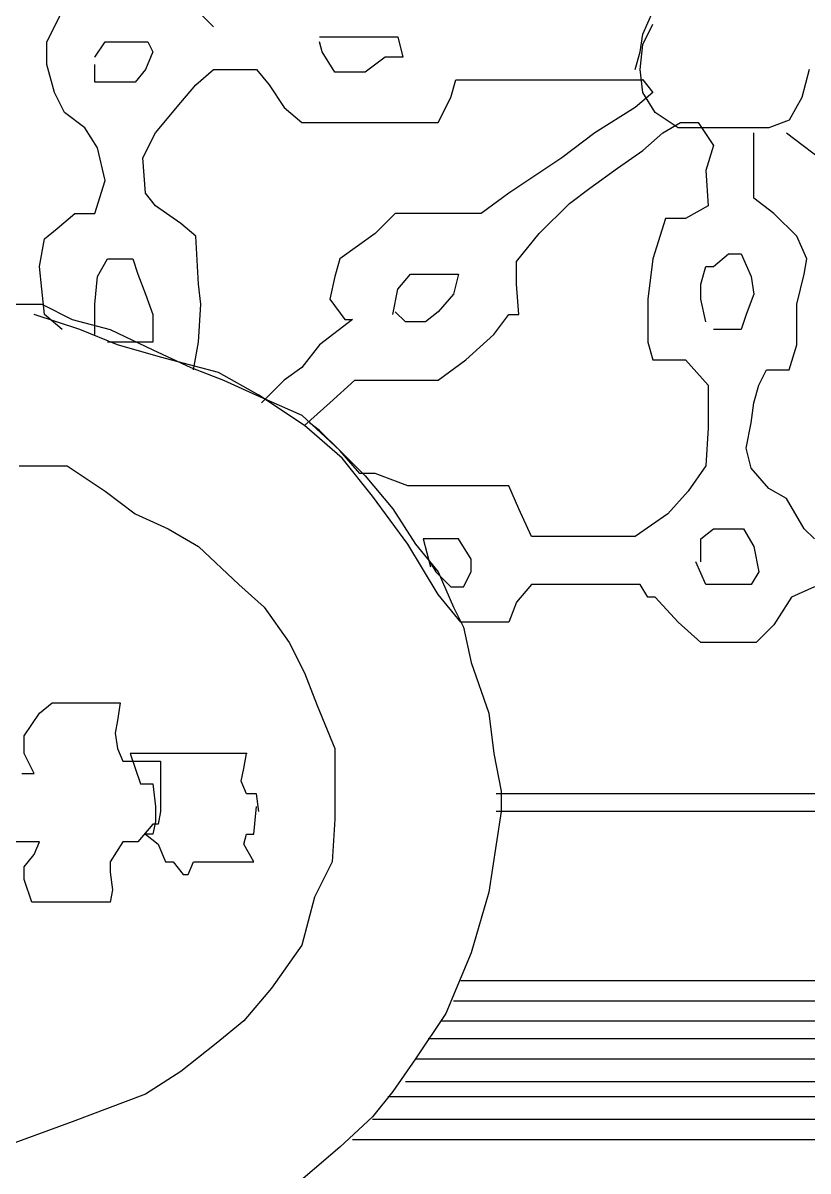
# Model space of a CAD drawing. Extents: x 730854 to 731444, y 4378581 to 4379608.
# Drawn here: x 730892.665 to 730895.775, y 4379440.705 to 4379445.255 of the extents above; entities that cross this region are included whole.
import ezdxf

# ---------------------------------------------------------------- set-up
doc = ezdxf.new("R2010")
doc.units = 0
doc.layers.get('0').update_dxf_attribs({"linetype": 'CONTINUOUS'})

msp = doc.modelspace()

# ---------------------------------------------------------------- linework, layer by layer
at = {"color": 0, "linetype": 'CONTINUOUS'}
for p, q in [((730892.76, 4379445.18), (730892.82, 4379445.3)), ((730892.76, 4379445.18), (730892.82, 4379445.3)), ((730893.42, 4379445.24), (730893.33, 4379445.33)), ((730893.42, 4379445.24), (730893.33, 4379445.33)), ((730895.12, 4379445.21), (730895.16, 4379445.3)), ((730895.12, 4379445.21), (730895.16, 4379445.3)), ((730895.11, 4379445.14), (730895.12, 4379445.21)), ((730895.11, 4379445.14), (730895.12, 4379445.21)), ((730895.12, 4379445.17), (730895.16, 4379445.25)), ((730895.12, 4379445.17), (730895.16, 4379445.25)), ((730892.76, 4379445.09), (730892.76, 4379445.18)), ((730892.76, 4379445.09), (730892.76, 4379445.18)), ((730892.95, 4379445.12), (730892.99, 4379445.18)), ((730892.95, 4379445.12), (730892.99, 4379445.18)), ((730892.99, 4379445.18), (730893.05, 4379445.18)), ((730892.99, 4379445.18), (730893.05, 4379445.18)), ((730893.05, 4379445.18), (730893.11, 4379445.18)), ((730893.05, 4379445.18), (730893.11, 4379445.18)), ((730893.11, 4379445.18), (730893.16, 4379445.18)), ((730893.11, 4379445.18), (730893.16, 4379445.18)), ((730893.16, 4379445.18), (730893.18, 4379445.14)), ((730893.16, 4379445.18), (730893.18, 4379445.14)), ((730893.84, 4379445.2), (730893.9, 4379445.2)), ((730893.84, 4379445.2), (730893.9, 4379445.2)), ((730893.85, 4379445.14), (730893.84, 4379445.18)), ((730893.85, 4379445.14), (730893.84, 4379445.18)), ((730893.9, 4379445.2), (730894, 4379445.2)), ((730893.9, 4379445.2), (730894, 4379445.2)), ((730894, 4379445.2), (730894.08, 4379445.2)), ((730894, 4379445.2), (730894.08, 4379445.2)), ((730894.08, 4379445.2), (730894.15, 4379445.2)), ((730894.08, 4379445.2), (730894.15, 4379445.2)), ((730894.15, 4379445.2), (730894.17, 4379445.12)), ((730894.15, 4379445.2), (730894.17, 4379445.12)), ((730895.11, 4379445.07), (730895.12, 4379445.17)), ((730895.11, 4379445.07), (730895.12, 4379445.17)), ((730893.18, 4379445.14), (730893.15, 4379445.07)), ((730893.18, 4379445.14), (730893.15, 4379445.07)), ((730893.9, 4379445.06), (730893.85, 4379445.14)), ((730893.9, 4379445.06), (730893.85, 4379445.14)), ((730894.1, 4379445.12), (730894.02, 4379445.06)), ((730894.1, 4379445.12), (730894.02, 4379445.06)), ((730894.17, 4379445.12), (730894.1, 4379445.12)), ((730894.17, 4379445.12), (730894.1, 4379445.12)), ((730895.09, 4379445.07), (730895.11, 4379445.14)), ((730895.09, 4379445.07), (730895.11, 4379445.14)), ((730892.79, 4379444.98), (730892.76, 4379445.09)), ((730892.79, 4379444.98), (730892.76, 4379445.09)), ((730892.95, 4379445.02), (730892.95, 4379445.09)), ((730892.95, 4379445.02), (730892.95, 4379445.09)), ((730893.15, 4379445.07), (730893.11, 4379445.02)), ((730893.15, 4379445.07), (730893.11, 4379445.02)), ((730893.35, 4379445.01), (730893.42, 4379445.07)), ((730893.35, 4379445.01), (730893.42, 4379445.07)), ((730893.42, 4379445.07), (730893.5, 4379445.07)), ((730893.42, 4379445.07), (730893.5, 4379445.07)), ((730893.5, 4379445.07), (730893.59, 4379445.07)), ((730893.5, 4379445.07), (730893.59, 4379445.07)), ((730893.59, 4379445.07), (730893.64, 4379445.01)), ((730893.59, 4379445.07), (730893.64, 4379445.01)), ((730895.12, 4379444.98), (730895.11, 4379445.07)), ((730895.12, 4379444.98), (730895.11, 4379445.07)), ((730895.78, 4379445.07), (730895.75, 4379444.96)), ((730895.78, 4379445.07), (730895.75, 4379444.96)), ((730893.94, 4379445.06), (730893.9, 4379445.06)), ((730893.94, 4379445.06), (730893.9, 4379445.06)), ((730894.02, 4379445.06), (730893.94, 4379445.06)), ((730894.02, 4379445.06), (730893.94, 4379445.06)), ((730894.36, 4379444.96), (730894.38, 4379445.03)), ((730894.36, 4379444.96), (730894.38, 4379445.03)), ((730894.38, 4379445.03), (730894.49, 4379445.03)), ((730894.38, 4379445.03), (730894.49, 4379445.03)), ((730894.49, 4379445.03), (730894.67, 4379445.03)), ((730894.49, 4379445.03), (730894.67, 4379445.03)), ((730894.67, 4379445.03), (730894.81, 4379445.03)), ((730894.67, 4379445.03), (730894.81, 4379445.03)), ((730894.81, 4379445.03), (730894.97, 4379445.03)), ((730894.81, 4379445.03), (730894.97, 4379445.03)), ((730894.97, 4379445.03), (730895.05, 4379445.03)), ((730894.97, 4379445.03), (730895.05, 4379445.03)), ((730895.05, 4379445.03), (730895.12, 4379445.03)), ((730895.05, 4379445.03), (730895.12, 4379445.03)), ((730895.12, 4379445.03), (730895.16, 4379444.98)), ((730895.12, 4379445.03), (730895.16, 4379444.98)), ((730892.83, 4379444.9), (730892.79, 4379444.98)), ((730892.83, 4379444.9), (730892.79, 4379444.98)), ((730893.01, 4379445.02), (730892.95, 4379445.02)), ((730893.01, 4379445.02), (730892.95, 4379445.02)), ((730893.06, 4379445.02), (730893.01, 4379445.02)), ((730893.06, 4379445.02), (730893.01, 4379445.02)), ((730893.11, 4379445.02), (730893.06, 4379445.02)), ((730893.11, 4379445.02), (730893.06, 4379445.02)), ((730893.29, 4379444.94), (730893.35, 4379445.01)), ((730893.29, 4379444.94), (730893.35, 4379445.01)), ((730893.64, 4379445.01), (730893.7, 4379444.92)), ((730893.64, 4379445.01), (730893.7, 4379444.92)), ((730895.16, 4379444.98), (730895.09, 4379444.92)), ((730895.16, 4379444.98), (730895.09, 4379444.92)), ((730895.17, 4379444.9), (730895.12, 4379444.98)), ((730895.17, 4379444.9), (730895.12, 4379444.98)), ((730893.19, 4379444.82), (730893.29, 4379444.94)), ((730893.19, 4379444.82), (730893.29, 4379444.94)), ((730894.31, 4379444.86), (730894.36, 4379444.96)), ((730894.31, 4379444.86), (730894.36, 4379444.96)), ((730895.75, 4379444.96), (730895.7, 4379444.87)), ((730895.75, 4379444.96), (730895.7, 4379444.87)), ((730892.91, 4379444.84), (730892.83, 4379444.9)), ((730892.91, 4379444.84), (730892.83, 4379444.9)), ((730893.7, 4379444.92), (730893.77, 4379444.86)), ((730893.7, 4379444.92), (730893.77, 4379444.86)), ((730895.09, 4379444.92), (730894.93, 4379444.82)), ((730895.09, 4379444.92), (730894.93, 4379444.82)), ((730895.26, 4379444.84), (730895.17, 4379444.9)), ((730895.26, 4379444.84), (730895.17, 4379444.9)), ((730893.77, 4379444.86), (730893.9, 4379444.86)), ((730893.77, 4379444.86), (730893.9, 4379444.86)), ((730893.9, 4379444.86), (730894.05, 4379444.86)), ((730893.9, 4379444.86), (730894.05, 4379444.86)), ((730894.05, 4379444.86), (730894.18, 4379444.86)), ((730894.05, 4379444.86), (730894.18, 4379444.86)), ((730894.18, 4379444.86), (730894.27, 4379444.86)), ((730894.18, 4379444.86), (730894.27, 4379444.86)), ((730894.27, 4379444.86), (730894.31, 4379444.86)), ((730894.27, 4379444.86), (730894.31, 4379444.86)), ((730895.2, 4379444.82), (730895.27, 4379444.86)), ((730895.2, 4379444.82), (730895.27, 4379444.86)), ((730895.27, 4379444.86), (730895.34, 4379444.86)), ((730895.27, 4379444.86), (730895.34, 4379444.86)), ((730895.34, 4379444.86), (730895.4, 4379444.77)), ((730895.34, 4379444.86), (730895.4, 4379444.77)), ((730895.7, 4379444.87), (730895.62, 4379444.84)), ((730895.7, 4379444.87), (730895.62, 4379444.84)), ((730892.96, 4379444.76), (730892.91, 4379444.84)), ((730892.96, 4379444.76), (730892.91, 4379444.84)), ((730893.14, 4379444.72), (730893.19, 4379444.82)), ((730893.14, 4379444.72), (730893.19, 4379444.82)), ((730894.93, 4379444.82), (730894.8, 4379444.72)), ((730894.93, 4379444.82), (730894.8, 4379444.72)), ((730895.12, 4379444.75), (730895.2, 4379444.82)), ((730895.12, 4379444.75), (730895.2, 4379444.82)), ((730895.38, 4379444.84), (730895.26, 4379444.84)), ((730895.38, 4379444.84), (730895.26, 4379444.84)), ((730895.46, 4379444.84), (730895.38, 4379444.84)), ((730895.46, 4379444.84), (730895.38, 4379444.84)), ((730895.53, 4379444.84), (730895.46, 4379444.84)), ((730895.53, 4379444.84), (730895.46, 4379444.84)), ((730895.62, 4379444.84), (730895.53, 4379444.84)), ((730895.62, 4379444.84), (730895.53, 4379444.84)), ((730895.56, 4379444.74), (730895.56, 4379444.82)), ((730895.56, 4379444.74), (730895.56, 4379444.82)), ((730895.69, 4379444.82), (730895.86, 4379444.69)), ((730895.69, 4379444.82), (730895.86, 4379444.69)), ((730892.99, 4379444.63), (730892.96, 4379444.76)), ((730892.99, 4379444.63), (730892.96, 4379444.76)), ((730895.4, 4379444.77), (730895.37, 4379444.67)), ((730895.4, 4379444.77), (730895.37, 4379444.67)), ((730893.15, 4379444.58), (730893.14, 4379444.72)), ((730893.15, 4379444.58), (730893.14, 4379444.72)), ((730894.8, 4379444.72), (730894.59, 4379444.58)), ((730894.8, 4379444.72), (730894.59, 4379444.58)), ((730895.02, 4379444.68), (730895.12, 4379444.75)), ((730895.02, 4379444.68), (730895.12, 4379444.75)), ((730895.56, 4379444.63), (730895.56, 4379444.74)), ((730895.56, 4379444.63), (730895.56, 4379444.74)), ((730894.91, 4379444.6), (730895.02, 4379444.68)), ((730894.91, 4379444.6), (730895.02, 4379444.68)), ((730895.37, 4379444.67), (730895.38, 4379444.53)), ((730895.37, 4379444.67), (730895.38, 4379444.53)), ((730892.95, 4379444.5), (730892.99, 4379444.63)), ((730892.95, 4379444.5), (730892.99, 4379444.63)), ((730895.56, 4379444.56), (730895.56, 4379444.63)), ((730895.56, 4379444.56), (730895.56, 4379444.63)), ((730893.19, 4379444.53), (730893.15, 4379444.58)), ((730893.19, 4379444.53), (730893.15, 4379444.58)), ((730894.59, 4379444.58), (730894.48, 4379444.5)), ((730894.59, 4379444.58), (730894.48, 4379444.5)), ((730894.83, 4379444.54), (730894.91, 4379444.6)), ((730894.83, 4379444.54), (730894.91, 4379444.6)), ((730893.29, 4379444.46), (730893.19, 4379444.53)), ((730893.29, 4379444.46), (730893.19, 4379444.53)), ((730894.71, 4379444.42), (730894.83, 4379444.54)), ((730894.71, 4379444.42), (730894.83, 4379444.54)), ((730895.38, 4379444.53), (730895.29, 4379444.48)), ((730895.38, 4379444.53), (730895.29, 4379444.48)), ((730895.64, 4379444.5), (730895.56, 4379444.56)), ((730895.64, 4379444.5), (730895.56, 4379444.56)), ((730892.8, 4379444.44), (730892.87, 4379444.5)), ((730892.8, 4379444.44), (730892.87, 4379444.5)), ((730892.87, 4379444.5), (730892.95, 4379444.5)), ((730892.87, 4379444.5), (730892.95, 4379444.5)), ((730894.14, 4379444.5), (730894.06, 4379444.42)), ((730894.14, 4379444.5), (730894.06, 4379444.42)), ((730894.24, 4379444.5), (730894.14, 4379444.5)), ((730894.24, 4379444.5), (730894.14, 4379444.5)), ((730894.31, 4379444.5), (730894.24, 4379444.5)), ((730894.31, 4379444.5), (730894.24, 4379444.5)), ((730894.42, 4379444.5), (730894.31, 4379444.5)), ((730894.42, 4379444.5), (730894.31, 4379444.5)), ((730894.48, 4379444.5), (730894.42, 4379444.5)), ((730894.48, 4379444.5), (730894.42, 4379444.5)), ((730895.21, 4379444.48), (730895.16, 4379444.32)), ((730895.21, 4379444.48), (730895.16, 4379444.32)), ((730895.29, 4379444.48), (730895.21, 4379444.48)), ((730895.29, 4379444.48), (730895.21, 4379444.48)), ((730895.73, 4379444.41), (730895.64, 4379444.5)), ((730895.73, 4379444.41), (730895.64, 4379444.5)), ((730892.75, 4379444.4), (730892.8, 4379444.44)), ((730892.75, 4379444.4), (730892.8, 4379444.44)), ((730893.35, 4379444.41), (730893.29, 4379444.46)), ((730893.35, 4379444.41), (730893.29, 4379444.46)), ((730892.73, 4379444.29), (730892.75, 4379444.4)), ((730892.73, 4379444.29), (730892.75, 4379444.4)), ((730893.36, 4379444.22), (730893.35, 4379444.41)), ((730893.36, 4379444.22), (730893.35, 4379444.41)), ((730894.06, 4379444.42), (730893.92, 4379444.32)), ((730894.06, 4379444.42), (730893.92, 4379444.32)), ((730894.62, 4379444.31), (730894.71, 4379444.42)), ((730894.62, 4379444.31), (730894.71, 4379444.42)), ((730895.77, 4379444.32), (730895.73, 4379444.41)), ((730895.77, 4379444.32), (730895.73, 4379444.41)), ((730892.96, 4379444.25), (730893, 4379444.32)), ((730892.96, 4379444.25), (730893, 4379444.32)), ((730893, 4379444.32), (730893.05, 4379444.32)), ((730893, 4379444.32), (730893.05, 4379444.32)), ((730893.05, 4379444.32), (730893.1, 4379444.32)), ((730893.05, 4379444.32), (730893.1, 4379444.32)), ((730893.1, 4379444.32), (730893.12, 4379444.26)), ((730893.1, 4379444.32), (730893.12, 4379444.26)), ((730893.92, 4379444.32), (730893.9, 4379444.25)), ((730893.92, 4379444.32), (730893.9, 4379444.25)), ((730894.62, 4379444.22), (730894.62, 4379444.31)), ((730894.62, 4379444.22), (730894.62, 4379444.31)), ((730895.16, 4379444.32), (730895.14, 4379444.16)), ((730895.16, 4379444.32), (730895.14, 4379444.16)), ((730895.4, 4379444.29), (730895.46, 4379444.34)), ((730895.4, 4379444.29), (730895.46, 4379444.34)), ((730895.46, 4379444.34), (730895.51, 4379444.34)), ((730895.46, 4379444.34), (730895.51, 4379444.34)), ((730895.51, 4379444.34), (730895.55, 4379444.25)), ((730895.51, 4379444.34), (730895.55, 4379444.25)), ((730895.76, 4379444.26), (730895.77, 4379444.32)), ((730895.76, 4379444.26), (730895.77, 4379444.32)), ((730892.74, 4379444.2), (730892.73, 4379444.29)), ((730892.74, 4379444.2), (730892.73, 4379444.29)), ((730893.12, 4379444.26), (730893.15, 4379444.18)), ((730893.12, 4379444.26), (730893.15, 4379444.18)), ((730894.15, 4379444.2), (730894.2, 4379444.26)), ((730894.15, 4379444.2), (730894.2, 4379444.26)), ((730894.2, 4379444.26), (730894.28, 4379444.26)), ((730894.2, 4379444.26), (730894.28, 4379444.26)), ((730894.28, 4379444.26), (730894.34, 4379444.26)), ((730894.28, 4379444.26), (730894.34, 4379444.26)), ((730894.34, 4379444.26), (730894.39, 4379444.26)), ((730894.34, 4379444.26), (730894.39, 4379444.26)), ((730894.39, 4379444.26), (730894.37, 4379444.18)), ((730894.39, 4379444.26), (730894.37, 4379444.18)), ((730895.35, 4379444.22), (730895.37, 4379444.29)), ((730895.35, 4379444.22), (730895.37, 4379444.29)), ((730895.37, 4379444.29), (730895.4, 4379444.29)), ((730895.37, 4379444.29), (730895.4, 4379444.29)), ((730895.73, 4379444.14), (730895.76, 4379444.26)), ((730895.73, 4379444.14), (730895.76, 4379444.26)), ((730892.95, 4379444.14), (730892.96, 4379444.25)), ((730892.95, 4379444.14), (730892.96, 4379444.25)), ((730893.37, 4379444.14), (730893.36, 4379444.22)), ((730893.37, 4379444.14), (730893.36, 4379444.22)), ((730893.9, 4379444.25), (730893.88, 4379444.16)), ((730893.9, 4379444.25), (730893.88, 4379444.16)), ((730894.63, 4379444.1), (730894.62, 4379444.22)), ((730894.63, 4379444.1), (730894.62, 4379444.22)), ((730895.35, 4379444.16), (730895.35, 4379444.22)), ((730895.35, 4379444.16), (730895.35, 4379444.22)), ((730895.55, 4379444.25), (730895.56, 4379444.18)), ((730895.55, 4379444.25), (730895.56, 4379444.18)), ((730892.75, 4379444.1), (730892.74, 4379444.2)), ((730892.75, 4379444.1), (730892.74, 4379444.2)), ((730893.15, 4379444.18), (730893.18, 4379444.1)), ((730893.15, 4379444.18), (730893.18, 4379444.1)), ((730893.88, 4379444.16), (730893.94, 4379444.08)), ((730893.88, 4379444.16), (730893.94, 4379444.08)), ((730894.13, 4379444.1), (730894.15, 4379444.2)), ((730894.13, 4379444.1), (730894.15, 4379444.2)), ((730894.37, 4379444.18), (730894.31, 4379444.11)), ((730894.37, 4379444.18), (730894.31, 4379444.11)), ((730895.14, 4379444.16), (730895.14, 4379443.99)), ((730895.14, 4379444.16), (730895.14, 4379443.99)), ((730895.37, 4379444.07), (730895.35, 4379444.16)), ((730895.37, 4379444.07), (730895.35, 4379444.16)), ((730895.56, 4379444.18), (730895.53, 4379444.1)), ((730895.56, 4379444.18), (730895.53, 4379444.1)), ((730892.56, 4379444.14), (730892.74, 4379444.14)), ((730892.56, 4379444.14), (730892.74, 4379444.14)), ((730892.74, 4379444.14), (730892.86, 4379444.08)), ((730892.74, 4379444.14), (730892.86, 4379444.08)), ((730892.95, 4379444.02), (730892.95, 4379444.14)), ((730892.95, 4379444.02), (730892.95, 4379444.14)), ((730893.36, 4379443.99), (730893.37, 4379444.14)), ((730893.36, 4379443.99), (730893.37, 4379444.14)), ((730895.73, 4379443.98), (730895.73, 4379444.14)), ((730895.73, 4379443.98), (730895.73, 4379444.14)), ((730892.89, 4379444.04), (730892.71, 4379444.1)), ((730892.89, 4379444.04), (730892.71, 4379444.1)), ((730892.82, 4379444.04), (730892.75, 4379444.1)), ((730892.82, 4379444.04), (730892.75, 4379444.1)), ((730892.86, 4379444.08), (730893.01, 4379444.04)), ((730892.86, 4379444.08), (730893.01, 4379444.04)), ((730893.18, 4379444.1), (730893.18, 4379443.99)), ((730893.18, 4379444.1), (730893.18, 4379443.99)), ((730893.97, 4379444.08), (730893.84, 4379443.98)), ((730893.97, 4379444.08), (730893.84, 4379443.98)), ((730893.94, 4379444.08), (730893.97, 4379444.08)), ((730893.94, 4379444.08), (730893.97, 4379444.08)), ((730894.18, 4379444.07), (730894.14, 4379444.11)), ((730894.18, 4379444.07), (730894.14, 4379444.11)), ((730894.2, 4379444.07), (730894.18, 4379444.07)), ((730894.2, 4379444.07), (730894.18, 4379444.07)), ((730894.26, 4379444.07), (730894.2, 4379444.07)), ((730894.26, 4379444.07), (730894.2, 4379444.07)), ((730894.31, 4379444.11), (730894.26, 4379444.07)), ((730894.31, 4379444.11), (730894.26, 4379444.07)), ((730894.53, 4379444.02), (730894.59, 4379444.1)), ((730894.53, 4379444.02), (730894.59, 4379444.1)), ((730894.59, 4379444.1), (730894.63, 4379444.1)), ((730894.59, 4379444.1), (730894.63, 4379444.1)), ((730895.53, 4379444.1), (730895.51, 4379444.04)), ((730895.53, 4379444.1), (730895.51, 4379444.04)), ((730893.04, 4379443.98), (730892.89, 4379444.04)), ((730893.04, 4379443.98), (730892.89, 4379444.04)), ((730893.01, 4379444.04), (730893.18, 4379443.96)), ((730893.01, 4379444.04), (730893.18, 4379443.96)), ((730895.46, 4379444.04), (730895.4, 4379444.04)), ((730895.46, 4379444.04), (730895.4, 4379444.04)), ((730895.51, 4379444.04), (730895.46, 4379444.04)), ((730895.51, 4379444.04), (730895.46, 4379444.04)), ((730893.09, 4379443.99), (730893, 4379443.99)), ((730893.09, 4379443.99), (730893, 4379443.99)), ((730893.21, 4379443.93), (730893.04, 4379443.98)), ((730893.21, 4379443.93), (730893.04, 4379443.98)), ((730893.13, 4379443.99), (730893.09, 4379443.99)), ((730893.13, 4379443.99), (730893.09, 4379443.99)), ((730893.18, 4379443.99), (730893.13, 4379443.99)), ((730893.18, 4379443.99), (730893.13, 4379443.99)), ((730893.34, 4379443.88), (730893.36, 4379443.99)), ((730893.34, 4379443.88), (730893.36, 4379443.99)), ((730893.84, 4379443.98), (730893.77, 4379443.89)), ((730893.84, 4379443.98), (730893.77, 4379443.89)), ((730894.42, 4379443.92), (730894.53, 4379444.02)), ((730894.42, 4379443.92), (730894.53, 4379444.02)), ((730895.14, 4379443.99), (730895.16, 4379443.92)), ((730895.14, 4379443.99), (730895.16, 4379443.92)), ((730895.7, 4379443.88), (730895.73, 4379443.98)), ((730895.7, 4379443.88), (730895.73, 4379443.98)), ((730893.18, 4379443.96), (730893.33, 4379443.89)), ((730893.18, 4379443.96), (730893.33, 4379443.89)), ((730893.44, 4379443.87), (730893.21, 4379443.93)), ((730893.44, 4379443.87), (730893.21, 4379443.93)), ((730893.33, 4379443.89), (730893.46, 4379443.84)), ((730893.33, 4379443.89), (730893.46, 4379443.84)), ((730893.77, 4379443.89), (730893.7, 4379443.84)), ((730893.77, 4379443.89), (730893.7, 4379443.84)), ((730894.31, 4379443.84), (730894.42, 4379443.92)), ((730894.31, 4379443.84), (730894.42, 4379443.92)), ((730895.16, 4379443.92), (730895.2, 4379443.92)), ((730895.16, 4379443.92), (730895.2, 4379443.92)), ((730895.2, 4379443.92), (730895.29, 4379443.92)), ((730895.2, 4379443.92), (730895.29, 4379443.92)), ((730895.29, 4379443.92), (730895.38, 4379443.82)), ((730895.29, 4379443.92), (730895.38, 4379443.82)), ((730893.6, 4379443.78), (730893.44, 4379443.87)), ((730893.6, 4379443.78), (730893.44, 4379443.87)), ((730895.58, 4379443.82), (730895.61, 4379443.88)), ((730895.58, 4379443.82), (730895.61, 4379443.88)), ((730895.61, 4379443.88), (730895.7, 4379443.88)), ((730895.61, 4379443.88), (730895.7, 4379443.88)), ((730893.46, 4379443.84), (730893.59, 4379443.78)), ((730893.46, 4379443.84), (730893.59, 4379443.78)), ((730893.7, 4379443.84), (730893.61, 4379443.75)), ((730893.7, 4379443.84), (730893.61, 4379443.75)), ((730893.88, 4379443.75), (730893.98, 4379443.84)), ((730893.88, 4379443.75), (730893.98, 4379443.84)), ((730893.98, 4379443.84), (730894, 4379443.84)), ((730893.98, 4379443.84), (730894, 4379443.84)), ((730894, 4379443.84), (730894.11, 4379443.84)), ((730894, 4379443.84), (730894.11, 4379443.84)), ((730894.11, 4379443.84), (730894.17, 4379443.84)), ((730894.11, 4379443.84), (730894.17, 4379443.84)), ((730894.17, 4379443.84), (730894.31, 4379443.84)), ((730894.17, 4379443.84), (730894.31, 4379443.84)), ((730895.38, 4379443.82), (730895.38, 4379443.65)), ((730895.38, 4379443.82), (730895.38, 4379443.65)), ((730895.56, 4379443.75), (730895.58, 4379443.82)), ((730895.56, 4379443.75), (730895.58, 4379443.82)), ((730893.59, 4379443.78), (730893.77, 4379443.7)), ((730893.59, 4379443.78), (730893.77, 4379443.7)), ((730893.78, 4379443.66), (730893.6, 4379443.78)), ((730893.78, 4379443.66), (730893.6, 4379443.78)), ((730893.78, 4379443.66), (730893.88, 4379443.75)), ((730893.78, 4379443.66), (730893.88, 4379443.75)), ((730895.55, 4379443.67), (730895.56, 4379443.75)), ((730895.55, 4379443.67), (730895.56, 4379443.75)), ((730893.77, 4379443.7), (730893.92, 4379443.56)), ((730893.77, 4379443.7), (730893.92, 4379443.56)), ((730893.93, 4379443.53), (730893.78, 4379443.66)), ((730893.93, 4379443.53), (730893.78, 4379443.66)), ((730893.84, 4379443.64), (730893.8, 4379443.67)), ((730893.84, 4379443.64), (730893.8, 4379443.67)), ((730895.53, 4379443.57), (730895.55, 4379443.67)), ((730895.53, 4379443.57), (730895.55, 4379443.67)), ((730893.92, 4379443.56), (730893.84, 4379443.64)), ((730893.92, 4379443.56), (730893.84, 4379443.64)), ((730895.38, 4379443.65), (730895.37, 4379443.5)), ((730895.38, 4379443.65), (730895.37, 4379443.5)), ((730895.55, 4379443.49), (730895.53, 4379443.57)), ((730895.55, 4379443.49), (730895.53, 4379443.57)), ((730893.92, 4379443.56), (730894.02, 4379443.46)), ((730894, 4379443.47), (730893.92, 4379443.56)), ((730893.92, 4379443.56), (730894.02, 4379443.46)), ((730894, 4379443.47), (730893.92, 4379443.56)), ((730894.05, 4379443.38), (730893.93, 4379443.53)), ((730894.05, 4379443.38), (730893.93, 4379443.53)), ((730892.65, 4379443.5), (730892.84, 4379443.5)), ((730892.65, 4379443.5), (730892.84, 4379443.5)), ((730892.84, 4379443.5), (730892.99, 4379443.4)), ((730892.84, 4379443.5), (730892.99, 4379443.4)), ((730895.37, 4379443.5), (730895.3, 4379443.4)), ((730895.37, 4379443.5), (730895.3, 4379443.4)), ((730895.62, 4379443.41), (730895.55, 4379443.49)), ((730895.62, 4379443.41), (730895.55, 4379443.49)), ((730894.06, 4379443.47), (730894, 4379443.47)), ((730894.06, 4379443.47), (730894, 4379443.47)), ((730894.02, 4379443.46), (730894.13, 4379443.33)), ((730894.02, 4379443.46), (730894.13, 4379443.33)), ((730894.19, 4379443.42), (730894.06, 4379443.47)), ((730894.19, 4379443.42), (730894.06, 4379443.47)), ((730892.99, 4379443.4), (730893.11, 4379443.31)), ((730892.99, 4379443.4), (730893.11, 4379443.31)), ((730894.31, 4379443.42), (730894.19, 4379443.42)), ((730894.31, 4379443.42), (730894.19, 4379443.42)), ((730894.44, 4379443.42), (730894.31, 4379443.42)), ((730894.44, 4379443.42), (730894.31, 4379443.42)), ((730894.59, 4379443.42), (730894.44, 4379443.42)), ((730894.59, 4379443.42), (730894.44, 4379443.42)), ((730894.63, 4379443.33), (730894.59, 4379443.42)), ((730894.63, 4379443.33), (730894.59, 4379443.42)), ((730895.3, 4379443.4), (730895.22, 4379443.31)), ((730895.3, 4379443.4), (730895.22, 4379443.31)), ((730895.69, 4379443.37), (730895.62, 4379443.41)), ((730895.69, 4379443.37), (730895.62, 4379443.41)), ((730894.19, 4379443.19), (730894.05, 4379443.38)), ((730894.19, 4379443.19), (730894.05, 4379443.38)), ((730895.76, 4379443.25), (730895.69, 4379443.37)), ((730895.76, 4379443.25), (730895.69, 4379443.37)), ((730893.11, 4379443.31), (730893.24, 4379443.25)), ((730893.11, 4379443.31), (730893.24, 4379443.25)), ((730894.13, 4379443.33), (730894.22, 4379443.19)), ((730894.13, 4379443.33), (730894.22, 4379443.19)), ((730894.68, 4379443.22), (730894.63, 4379443.33)), ((730894.68, 4379443.22), (730894.63, 4379443.33)), ((730895.22, 4379443.31), (730895.09, 4379443.22)), ((730895.22, 4379443.31), (730895.09, 4379443.22)), ((730893.24, 4379443.25), (730893.36, 4379443.18)), ((730893.24, 4379443.25), (730893.36, 4379443.18)), ((730895.35, 4379443.21), (730895.4, 4379443.25)), ((730895.35, 4379443.21), (730895.4, 4379443.25)), ((730895.4, 4379443.25), (730895.48, 4379443.25)), ((730895.4, 4379443.25), (730895.48, 4379443.25)), ((730895.48, 4379443.25), (730895.52, 4379443.25)), ((730895.48, 4379443.25), (730895.52, 4379443.25)), ((730895.52, 4379443.25), (730895.56, 4379443.18)), ((730895.52, 4379443.25), (730895.56, 4379443.18)), ((730895.8, 4379443.21), (730895.76, 4379443.25)), ((730895.8, 4379443.21), (730895.76, 4379443.25)), ((730894.28, 4379443.21), (730894.25, 4379443.21)), ((730894.25, 4379443.21), (730894.28, 4379443.1)), ((730894.28, 4379443.21), (730894.25, 4379443.21)), ((730894.25, 4379443.21), (730894.28, 4379443.1)), ((730894.33, 4379443.21), (730894.28, 4379443.21)), ((730894.33, 4379443.21), (730894.28, 4379443.21)), ((730894.39, 4379443.21), (730894.33, 4379443.21)), ((730894.39, 4379443.21), (730894.33, 4379443.21)), ((730894.44, 4379443.13), (730894.39, 4379443.21)), ((730894.44, 4379443.13), (730894.39, 4379443.21)), ((730894.81, 4379443.22), (730894.68, 4379443.22)), ((730894.81, 4379443.22), (730894.68, 4379443.22)), ((730894.93, 4379443.22), (730894.81, 4379443.22)), ((730894.93, 4379443.22), (730894.81, 4379443.22)), ((730895.09, 4379443.22), (730894.93, 4379443.22)), ((730895.09, 4379443.22), (730894.93, 4379443.22)), ((730895.35, 4379443.12), (730895.35, 4379443.21)), ((730895.35, 4379443.12), (730895.35, 4379443.21)), ((730893.36, 4379443.18), (730893.52, 4379443.03)), ((730893.36, 4379443.18), (730893.52, 4379443.03)), ((730894.31, 4379442.99), (730894.19, 4379443.19)), ((730894.31, 4379442.99), (730894.19, 4379443.19)), ((730894.22, 4379443.19), (730894.31, 4379443.08)), ((730894.22, 4379443.19), (730894.31, 4379443.08)), ((730895.56, 4379443.18), (730895.58, 4379443.08)), ((730895.56, 4379443.18), (730895.58, 4379443.08)), ((730894.27, 4379443.13), (730894.3, 4379443.08)), ((730894.27, 4379443.13), (730894.3, 4379443.08)), ((730894.44, 4379443.08), (730894.44, 4379443.13)), ((730894.44, 4379443.08), (730894.44, 4379443.13)), ((730895.37, 4379443.03), (730895.33, 4379443.12)), ((730895.37, 4379443.03), (730895.33, 4379443.12)), ((730894.3, 4379443.08), (730894.36, 4379443.02)), ((730894.3, 4379443.08), (730894.36, 4379443.02)), ((730894.31, 4379443.08), (730894.37, 4379442.94)), ((730894.31, 4379443.08), (730894.37, 4379442.94)), ((730894.41, 4379443.02), (730894.44, 4379443.08)), ((730894.41, 4379443.02), (730894.44, 4379443.08)), ((730895.58, 4379443.08), (730895.55, 4379443.03)), ((730895.58, 4379443.08), (730895.55, 4379443.03)), ((730893.52, 4379443.03), (730893.62, 4379442.94)), ((730893.52, 4379443.03), (730893.62, 4379442.94)), ((730894.68, 4379443.03), (730894.62, 4379442.96)), ((730894.68, 4379443.03), (730894.62, 4379442.96)), ((730894.77, 4379443.03), (730894.68, 4379443.03)), ((730894.77, 4379443.03), (730894.68, 4379443.03)), ((730894.84, 4379443.03), (730894.77, 4379443.03)), ((730894.84, 4379443.03), (730894.77, 4379443.03)), ((730895.11, 4379443.03), (730894.84, 4379443.03)), ((730895.11, 4379443.03), (730894.84, 4379443.03)), ((730895.14, 4379442.98), (730895.11, 4379443.03)), ((730895.14, 4379442.98), (730895.11, 4379443.03)), ((730895.4, 4379443.03), (730895.37, 4379443.03)), ((730895.4, 4379443.03), (730895.37, 4379443.03)), ((730895.46, 4379443.03), (730895.4, 4379443.03)), ((730895.46, 4379443.03), (730895.4, 4379443.03)), ((730895.51, 4379443.03), (730895.46, 4379443.03)), ((730895.51, 4379443.03), (730895.46, 4379443.03)), ((730895.55, 4379443.03), (730895.51, 4379443.03)), ((730895.55, 4379443.03), (730895.51, 4379443.03)), ((730894.4, 4379442.88), (730894.31, 4379442.99)), ((730894.4, 4379442.88), (730894.31, 4379442.99)), ((730894.36, 4379443.02), (730894.41, 4379443.02)), ((730894.36, 4379443.02), (730894.41, 4379443.02)), ((730895.17, 4379442.98), (730895.14, 4379442.98)), ((730895.17, 4379442.98), (730895.14, 4379442.98)), ((730895.26, 4379442.88), (730895.17, 4379442.98)), ((730895.26, 4379442.88), (730895.17, 4379442.98)), ((730895.71, 4379442.98), (730895.64, 4379442.87)), ((730895.71, 4379442.98), (730895.64, 4379442.87)), ((730895.8, 4379443.02), (730895.71, 4379442.98)), ((730895.8, 4379443.02), (730895.71, 4379442.98)), ((730893.62, 4379442.94), (730893.72, 4379442.8)), ((730893.62, 4379442.94), (730893.72, 4379442.8)), ((730894.37, 4379442.94), (730894.41, 4379442.86)), ((730894.37, 4379442.94), (730894.41, 4379442.86)), ((730894.62, 4379442.96), (730894.59, 4379442.88)), ((730894.62, 4379442.96), (730894.59, 4379442.88)), ((730894.51, 4379442.88), (730894.4, 4379442.88)), ((730894.51, 4379442.88), (730894.4, 4379442.88)), ((730894.41, 4379442.86), (730894.44, 4379442.72)), ((730894.41, 4379442.86), (730894.44, 4379442.72)), ((730894.59, 4379442.88), (730894.51, 4379442.88)), ((730894.59, 4379442.88), (730894.51, 4379442.88)), ((730895.35, 4379442.8), (730895.26, 4379442.88)), ((730895.35, 4379442.8), (730895.26, 4379442.88)), ((730895.64, 4379442.87), (730895.57, 4379442.8)), ((730895.64, 4379442.87), (730895.57, 4379442.8)), ((730893.72, 4379442.8), (730893.78, 4379442.68)), ((730893.72, 4379442.8), (730893.78, 4379442.68)), ((730895.44, 4379442.8), (730895.35, 4379442.8)), ((730895.44, 4379442.8), (730895.35, 4379442.8)), ((730895.57, 4379442.8), (730895.44, 4379442.8)), ((730895.57, 4379442.8), (730895.44, 4379442.8)), ((730894.44, 4379442.72), (730894.51, 4379442.52)), ((730894.44, 4379442.72), (730894.51, 4379442.52)), ((730893.78, 4379442.68), (730893.83, 4379442.55)), ((730893.78, 4379442.68), (730893.83, 4379442.55)), ((730892.73, 4379442.52), (730892.78, 4379442.56)), ((730892.73, 4379442.52), (730892.78, 4379442.56)), ((730892.78, 4379442.56), (730892.84, 4379442.56)), ((730892.78, 4379442.56), (730892.84, 4379442.56)), ((730892.84, 4379442.56), (730892.91, 4379442.56)), ((730892.84, 4379442.56), (730892.91, 4379442.56)), ((730892.91, 4379442.56), (730892.96, 4379442.56)), ((730892.91, 4379442.56), (730892.96, 4379442.56)), ((730892.96, 4379442.56), (730893.01, 4379442.56)), ((730892.96, 4379442.56), (730893.01, 4379442.56)), ((730893.01, 4379442.56), (730893.05, 4379442.56)), ((730893.01, 4379442.56), (730893.05, 4379442.56)), ((730893.05, 4379442.56), (730893.04, 4379442.49)), ((730893.05, 4379442.56), (730893.04, 4379442.49)), ((730893.83, 4379442.55), (730893.9, 4379442.38)), ((730893.83, 4379442.55), (730893.9, 4379442.38)), ((730892.67, 4379442.43), (730892.73, 4379442.52)), ((730892.67, 4379442.43), (730892.73, 4379442.52)), ((730893.04, 4379442.49), (730893.03, 4379442.44)), ((730893.04, 4379442.49), (730893.03, 4379442.44)), ((730894.51, 4379442.52), (730894.53, 4379442.36)), ((730894.51, 4379442.52), (730894.53, 4379442.36)), ((730893.03, 4379442.44), (730893.04, 4379442.38)), ((730893.03, 4379442.44), (730893.04, 4379442.38)), ((730892.67, 4379442.36), (730892.67, 4379442.43)), ((730892.67, 4379442.36), (730892.67, 4379442.43)), ((730892.71, 4379442.28), (730892.67, 4379442.36)), ((730892.71, 4379442.28), (730892.67, 4379442.36)), ((730893.04, 4379442.38), (730893.06, 4379442.33)), ((730893.04, 4379442.38), (730893.06, 4379442.33)), ((730893.1, 4379442.36), (730893.09, 4379442.36)), ((730893.09, 4379442.36), (730893.13, 4379442.24)), ((730893.1, 4379442.36), (730893.09, 4379442.36)), ((730893.09, 4379442.36), (730893.13, 4379442.24)), ((730893.14, 4379442.36), (730893.1, 4379442.36)), ((730893.14, 4379442.36), (730893.1, 4379442.36)), ((730893.2, 4379442.36), (730893.14, 4379442.36)), ((730893.2, 4379442.36), (730893.14, 4379442.36)), ((730893.24, 4379442.36), (730893.2, 4379442.36)), ((730893.24, 4379442.36), (730893.2, 4379442.36)), ((730893.29, 4379442.36), (730893.24, 4379442.36)), ((730893.29, 4379442.36), (730893.24, 4379442.36)), ((730893.33, 4379442.36), (730893.29, 4379442.36)), ((730893.33, 4379442.36), (730893.29, 4379442.36)), ((730893.38, 4379442.36), (730893.33, 4379442.36)), ((730893.38, 4379442.36), (730893.33, 4379442.36)), ((730893.43, 4379442.36), (730893.38, 4379442.36)), ((730893.43, 4379442.36), (730893.38, 4379442.36)), ((730893.49, 4379442.36), (730893.43, 4379442.36)), ((730893.49, 4379442.36), (730893.43, 4379442.36)), ((730893.53, 4379442.36), (730893.49, 4379442.36)), ((730893.53, 4379442.36), (730893.49, 4379442.36)), ((730893.55, 4379442.36), (730893.53, 4379442.36)), ((730893.55, 4379442.36), (730893.53, 4379442.36)), ((730893.54, 4379442.3), (730893.55, 4379442.36)), ((730893.54, 4379442.3), (730893.55, 4379442.36)), ((730893.9, 4379442.38), (730893.9, 4379442.25)), ((730893.9, 4379442.38), (730893.9, 4379442.25)), ((730894.53, 4379442.36), (730894.56, 4379442.21)), ((730894.53, 4379442.36), (730894.56, 4379442.21)), ((730893.06, 4379442.33), (730893.11, 4379442.33)), ((730893.06, 4379442.33), (730893.11, 4379442.33)), ((730893.11, 4379442.33), (730893.15, 4379442.33)), ((730893.11, 4379442.33), (730893.15, 4379442.33)), ((730893.15, 4379442.33), (730893.21, 4379442.33)), ((730893.15, 4379442.33), (730893.21, 4379442.33)), ((730893.21, 4379442.33), (730893.21, 4379442.21)), ((730893.21, 4379442.33), (730893.21, 4379442.21)), ((730893.53, 4379442.25), (730893.54, 4379442.3)), ((730893.53, 4379442.25), (730893.54, 4379442.3)), ((730892.66, 4379442.28), (730892.71, 4379442.28)), ((730892.66, 4379442.28), (730892.71, 4379442.28)), ((730893.55, 4379442.2), (730893.53, 4379442.25)), ((730893.55, 4379442.2), (730893.53, 4379442.25)), ((730893.9, 4379442.25), (730893.9, 4379442.1)), ((730893.9, 4379442.25), (730893.9, 4379442.1)), ((730893.13, 4379442.24), (730893.18, 4379442.24)), ((730893.13, 4379442.24), (730893.18, 4379442.24)), ((730893.18, 4379442.24), (730893.19, 4379442.15)), ((730893.18, 4379442.24), (730893.19, 4379442.15)), ((730893.21, 4379442.21), (730893.21, 4379442.13)), ((730893.21, 4379442.21), (730893.21, 4379442.13)), ((730894.56, 4379442.21), (730894.56, 4379442.13)), ((730894.56, 4379442.21), (730894.56, 4379442.13)), ((730893.59, 4379442.2), (730893.55, 4379442.2)), ((730893.59, 4379442.2), (730893.55, 4379442.2)), ((730893.6, 4379442.13), (730893.59, 4379442.2)), ((730893.6, 4379442.13), (730893.59, 4379442.2)), ((730894.81, 4379442.2), (730894.54, 4379442.2)), ((730894.81, 4379442.2), (730894.54, 4379442.2)), ((730895.2, 4379442.2), (730894.81, 4379442.2)), ((730895.2, 4379442.2), (730894.81, 4379442.2)), ((730896.04, 4379442.2), (730895.2, 4379442.2)), ((730896.04, 4379442.2), (730895.2, 4379442.2)), ((730893.19, 4379442.15), (730893.19, 4379442.09)), ((730893.19, 4379442.15), (730893.19, 4379442.09)), ((730893.21, 4379442.13), (730893.2, 4379442.08)), ((730893.21, 4379442.13), (730893.2, 4379442.08)), ((730893.58, 4379442.04), (730893.59, 4379442.15)), ((730893.58, 4379442.04), (730893.59, 4379442.15)), ((730894.92, 4379442.13), (730894.54, 4379442.13)), ((730894.56, 4379442.13), (730894.54, 4379442)), ((730894.92, 4379442.13), (730894.54, 4379442.13)), ((730894.56, 4379442.13), (730894.54, 4379442)), ((730895.26, 4379442.13), (730894.92, 4379442.13)), ((730895.26, 4379442.13), (730894.92, 4379442.13)), ((730895.69, 4379442.13), (730895.26, 4379442.13)), ((730895.69, 4379442.13), (730895.26, 4379442.13)), ((730896.27, 4379442.13), (730895.69, 4379442.13)), ((730896.27, 4379442.13), (730895.69, 4379442.13)), ((730893.18, 4379442.08), (730893.12, 4379442.01)), ((730893.18, 4379442.08), (730893.12, 4379442.01)), ((730893.19, 4379442.09), (730893.18, 4379442.04)), ((730893.19, 4379442.09), (730893.18, 4379442.04)), ((730893.2, 4379442.08), (730893.18, 4379442.08)), ((730893.2, 4379442.08), (730893.18, 4379442.08)), ((730893.9, 4379442.1), (730893.89, 4379441.93)), ((730893.9, 4379442.1), (730893.89, 4379441.93)), ((730893.18, 4379442.04), (730893.15, 4379442.04)), ((730893.15, 4379442.04), (730893.2, 4379442)), ((730893.18, 4379442.04), (730893.15, 4379442.04)), ((730893.15, 4379442.04), (730893.2, 4379442)), ((730893.54, 4379442), (730893.55, 4379442.04)), ((730893.54, 4379442), (730893.55, 4379442.04)), ((730893.55, 4379442.04), (730893.58, 4379442.04)), ((730893.55, 4379442.04), (730893.58, 4379442.04)), ((730892.73, 4379442.01), (730892.63, 4379442.01)), ((730892.73, 4379442.01), (730892.63, 4379442.01)), ((730892.71, 4379441.96), (730892.73, 4379442.01)), ((730892.71, 4379441.96), (730892.73, 4379442.01)), ((730893.06, 4379442.01), (730893.01, 4379441.93)), ((730893.06, 4379442.01), (730893.01, 4379441.93)), ((730893.12, 4379442.01), (730893.06, 4379442.01)), ((730893.12, 4379442.01), (730893.06, 4379442.01)), ((730893.2, 4379442), (730893.23, 4379441.93)), ((730893.2, 4379442), (730893.23, 4379441.93)), ((730893.58, 4379441.93), (730893.54, 4379442)), ((730893.58, 4379441.93), (730893.54, 4379442)), ((730894.54, 4379442), (730894.51, 4379441.81)), ((730894.54, 4379442), (730894.51, 4379441.81)), ((730892.67, 4379441.91), (730892.71, 4379441.96)), ((730892.67, 4379441.91), (730892.71, 4379441.96)), ((730892.67, 4379441.86), (730892.67, 4379441.91)), ((730892.67, 4379441.86), (730892.67, 4379441.91)), ((730893.01, 4379441.93), (730893.01, 4379441.89)), ((730893.01, 4379441.93), (730893.01, 4379441.89)), ((730893.01, 4379441.89), (730893.02, 4379441.82)), ((730893.01, 4379441.89), (730893.02, 4379441.82)), ((730893.23, 4379441.93), (730893.26, 4379441.93)), ((730893.23, 4379441.93), (730893.26, 4379441.93)), ((730893.26, 4379441.93), (730893.3, 4379441.88)), ((730893.26, 4379441.93), (730893.3, 4379441.88)), ((730893.32, 4379441.88), (730893.34, 4379441.93)), ((730893.32, 4379441.88), (730893.34, 4379441.93)), ((730893.34, 4379441.93), (730893.39, 4379441.93)), ((730893.34, 4379441.93), (730893.39, 4379441.93)), ((730893.39, 4379441.93), (730893.44, 4379441.93)), ((730893.39, 4379441.93), (730893.44, 4379441.93)), ((730893.44, 4379441.93), (730893.49, 4379441.93)), ((730893.44, 4379441.93), (730893.49, 4379441.93)), ((730893.49, 4379441.93), (730893.52, 4379441.93)), ((730893.49, 4379441.93), (730893.52, 4379441.93)), ((730893.52, 4379441.93), (730893.53, 4379441.93)), ((730893.52, 4379441.93), (730893.53, 4379441.93)), ((730893.53, 4379441.93), (730893.58, 4379441.93)), ((730893.53, 4379441.93), (730893.58, 4379441.93)), ((730893.89, 4379441.93), (730893.82, 4379441.79)), ((730893.89, 4379441.93), (730893.82, 4379441.79)), ((730892.7, 4379441.77), (730892.67, 4379441.86)), ((730892.7, 4379441.77), (730892.67, 4379441.86)), ((730893.3, 4379441.88), (730893.32, 4379441.88)), ((730893.3, 4379441.88), (730893.32, 4379441.88)), ((730893.02, 4379441.82), (730893.01, 4379441.77)), ((730893.02, 4379441.82), (730893.01, 4379441.77)), ((730894.51, 4379441.81), (730894.44, 4379441.57)), ((730894.51, 4379441.81), (730894.44, 4379441.57)), ((730892.73, 4379441.77), (730892.7, 4379441.77)), ((730892.73, 4379441.77), (730892.7, 4379441.77)), ((730892.78, 4379441.77), (730892.73, 4379441.77)), ((730892.78, 4379441.77), (730892.73, 4379441.77)), ((730892.84, 4379441.77), (730892.78, 4379441.77)), ((730892.84, 4379441.77), (730892.78, 4379441.77)), ((730892.91, 4379441.77), (730892.84, 4379441.77)), ((730892.91, 4379441.77), (730892.84, 4379441.77)), ((730892.95, 4379441.77), (730892.91, 4379441.77)), ((730892.95, 4379441.77), (730892.91, 4379441.77)), ((730893.01, 4379441.77), (730892.95, 4379441.77)), ((730893.01, 4379441.77), (730892.95, 4379441.77)), ((730893.82, 4379441.79), (730893.77, 4379441.6)), ((730893.82, 4379441.79), (730893.77, 4379441.6)), ((730893.77, 4379441.6), (730893.65, 4379441.43)), ((730893.77, 4379441.6), (730893.65, 4379441.43)), ((730894.44, 4379441.57), (730894.34, 4379441.33)), ((730894.44, 4379441.57), (730894.34, 4379441.33)), ((730893.65, 4379441.43), (730893.54, 4379441.3)), ((730893.65, 4379441.43), (730893.54, 4379441.3)), ((730894.4, 4379441.46), (730895.24, 4379441.46)), ((730894.4, 4379441.46), (730895.24, 4379441.46)), ((730895.24, 4379441.46), (730897.49, 4379441.46)), ((730895.24, 4379441.46), (730897.49, 4379441.46)), ((730894.37, 4379441.38), (730897.53, 4379441.38)), ((730894.37, 4379441.38), (730897.53, 4379441.38)), ((730893.54, 4379441.3), (730893.43, 4379441.21)), ((730893.54, 4379441.3), (730893.43, 4379441.21)), ((730894.34, 4379441.33), (730894.22, 4379441.15)), ((730894.34, 4379441.33), (730894.22, 4379441.15)), ((730894.32, 4379441.3), (730897.53, 4379441.3)), ((730894.32, 4379441.3), (730897.53, 4379441.3)), ((730893.43, 4379441.21), (730893.29, 4379441.1)), ((730893.43, 4379441.21), (730893.29, 4379441.1)), ((730894.27, 4379441.23), (730897.53, 4379441.23)), ((730894.27, 4379441.23), (730897.53, 4379441.23)), ((730894.22, 4379441.15), (730894.13, 4379441.02)), ((730894.22, 4379441.15), (730894.13, 4379441.02)), ((730894.22, 4379441.15), (730897.53, 4379441.15)), ((730894.22, 4379441.15), (730897.53, 4379441.15)), ((730893.29, 4379441.1), (730893.15, 4379441.01)), ((730893.29, 4379441.1), (730893.15, 4379441.01)), ((730894.18, 4379441.06), (730897.53, 4379441.06)), ((730894.18, 4379441.06), (730897.53, 4379441.06)), ((730893.15, 4379441.01), (730892.86, 4379440.9)), ((730893.15, 4379441.01), (730892.86, 4379440.9)), ((730894.13, 4379441.02), (730894.05, 4379440.92)), ((730894.13, 4379441.02), (730894.05, 4379440.92)), ((730894.11, 4379441), (730897.53, 4379441)), ((730894.11, 4379441), (730897.53, 4379441)), ((730892.86, 4379440.9), (730892.56, 4379440.79)), ((730892.86, 4379440.9), (730892.56, 4379440.79)), ((730894.05, 4379440.92), (730893.92, 4379440.8)), ((730894.05, 4379440.92), (730893.92, 4379440.8)), ((730894.05, 4379440.91), (730897.53, 4379440.91)), ((730894.05, 4379440.91), (730897.53, 4379440.91)), ((730893.92, 4379440.8), (730893.71, 4379440.62)), ((730893.92, 4379440.8), (730893.71, 4379440.62)), ((730893.97, 4379440.83), (730894.48, 4379440.83)), ((730893.97, 4379440.83), (730894.48, 4379440.83)), ((730894.48, 4379440.83), (730897.53, 4379440.83)), ((730894.48, 4379440.83), (730897.53, 4379440.83))]:
    msp.add_line(p, q, dxfattribs=at)
for p in [(730895.12, 4379445.03), (730895.12, 4379445.03), (730893.55, 4379442.36), (730893.55, 4379442.36)]:
    msp.add_point(p, dxfattribs=at)

# ---------------------------------------------------------------- meshes
mesh = msp.add_polyface(dxfattribs=at)
corners = [(730854.5, 4378581), (730854.5, 4378581), (730854.5, 4378771.9618), (731162.5, 4378581), (730854.5, 4378946.4935), (731444, 4378581), (730854.5, 4379607.5), (731444, 4379242.0065), (731444, 4379607.5)]
mesh.append_faces([[corners[k] for k in face] for face in [(0, 1, 3, 2), (2, 3, 5, 4), (4, 5, 7, 6), (6, 7, 8, 8)]], dxfattribs={"vtx0": -1, "vtx2": -1, "color": 0})
mesh = msp.add_polyface(dxfattribs=at)
corners = [(730864.5, 4379421), (730864.5, 4379421), (730864.5, 4379595.2713), (731145.58, 4379421), (730864.5, 4379601.5), (731145.58, 4379427.2287), (731145.58, 4379601.5)]
mesh.append_faces([[corners[k] for k in face] for face in [(0, 1, 3, 2), (2, 3, 5, 4), (4, 5, 6, 6)]], dxfattribs={"vtx0": -1, "vtx2": -1, "color": 0})

doc.saveas('drawing.dxf')
